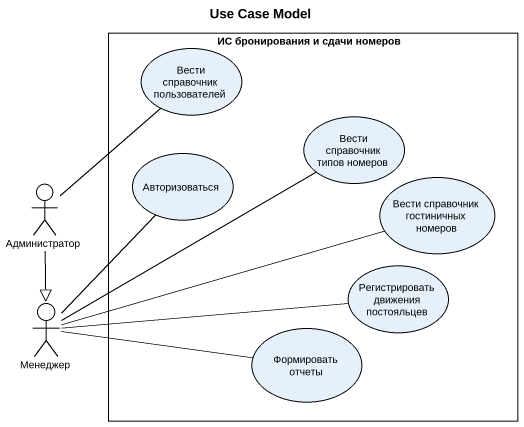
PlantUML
@startuml
title Use Case Model
rectangle "ИС бронирования и сдачи номеров" as ИС_бронирования_и_сдачи {
  usecase "Вести справочник пользователей" as Вести_справочник
  usecase "Вести справочник типов номеров" as Вести_справочник_типов
  usecase Авторизоваться
  usecase "Вести справочник гостиничных номеров" as Вести_справочник_2
  usecase "Регистрировать движения постояльцев" as Регистрировать_движения
  usecase "Формировать отчеты" as Формировать_отчеты
}
actor Администратор
actor Менеджер
Администратор -up- Вести_справочник
Администратор --|> Менеджер
Менеджер -up- Вести_справочник_типов
Менеджер -up- Авторизоваться
Менеджер -right- Вести_справочник_2
Менеджер -right- Регистрировать_движения
Менеджер -right- Формировать_отчеты
@enduml
